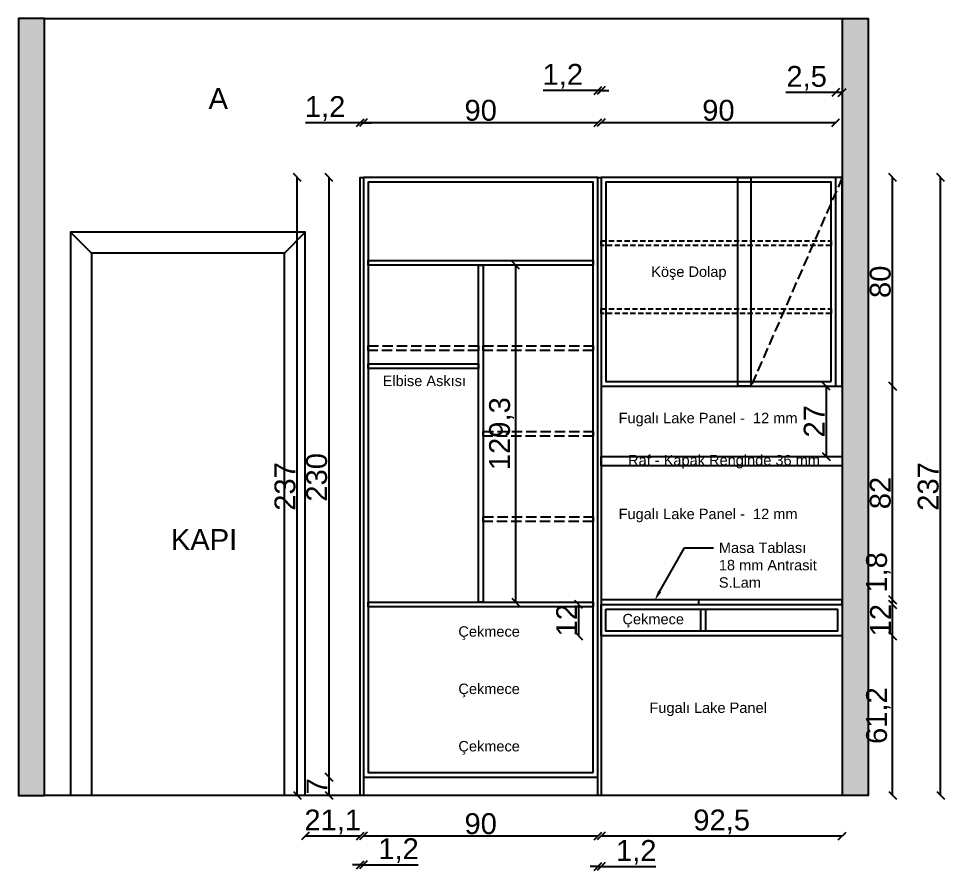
# Model space of a CAD drawing. Header units: millimetres. Extents: x 1064 to 14043, y 831 to 5538.
# Drawn here: x 1064.1 to 1419.3, y 2225.7 to 2552.5 of the extents above; entities that cross this region are included whole.
import ezdxf
from ezdxf import colors
from ezdxf.entities.mleader import LeaderData, LeaderLine
from ezdxf.math import Vec2, Vec3

# ---------------------------------------------------------------- set-up
doc = ezdxf.new("R2010")
doc.units = ezdxf.units.MM
doc.linetypes.add('JIS_02_2.0', pattern=[3, 2, -1])
doc.linetypes.add('JIS_02_4.0', pattern=[5.5, 4, -1.5])
doc.styles.get("Standard").update_dxf_attribs({"font": 'arial.ttf'})
doc.dimstyles.new('ISO-25', dxfattribs={"dimtxt": 8, "dimasz": 3, "dimexe": 1.25, "dimexo": 0.625, "dimtad": 1, "dimdec": 1, "dimtxsty": 'Standard', "dimblk": 'OBLIQUE', "dimcen": 2.5, "dimse1": 1, "dimse2": 1, "dimadec": 0, "dimazin": 0, "dimtfac": 1, "dimtdec": 1, "dimtmove": 0, "dimatfit": 3, "dimldrblk": 'OBLIQUE', "dimfxl": 1, "dimarcsym": 0})

# ---------------------------------------------------------------- blocks, each defined once
blk = doc.blocks.new('_Oblique')
at = {"color": 0, "linetype": 'ByBlock', "lineweight": -2}
blk.add_line((-0.5, -0.5), (0.5, 0.5), dxfattribs=at)
blk = doc.blocks.new('*D436')
at = {"color": 0, "lineweight": -2, "transparency": 16777216}
blk.add_line((1279.03, 2315.7), (1279.03, 2327.7), dxfattribs=at)
at = {"layer": 'Defpoints', "color": 0, "transparency": 16777216}
for p in [(1279.03, 2327.7), (1287.61, 2327.7), (1287.61, 2315.7)]:
    blk.add_point(p, dxfattribs=at)
at = {"color": 0, "lineweight": -2, "transparency": 16777216, "xscale": 3, "yscale": 3, "zscale": 3}
for p, rotation in [((1279.03, 2327.7), 90), ((1279.03, 2315.7), 270)]:
    blk.add_blockref('_Oblique', p, dxfattribs=dict(at, rotation=rotation))
at = {"color": 0, "transparency": 16777216, "insert": (1274.39, 2321.7), "char_height": 8, "attachment_point": 5, "rotation": 90}
blk.add_mtext('12', dxfattribs=at)
blk = doc.blocks.new('*D448')
at = {"color": 0, "lineweight": -2, "transparency": 16777216}
blk.add_line((1399.44, 2254.5), (1399.44, 2315.7), dxfattribs=at)
at = {"layer": 'Defpoints', "color": 0, "transparency": 16777216}
for p in [(1380.11, 2315.7), (1399.44, 2315.7), (1380.11, 2254.5)]:
    blk.add_point(p, dxfattribs=at)
at = {"color": 0, "lineweight": -2, "transparency": 16777216, "xscale": 3, "yscale": 3, "zscale": 3}
for p, rotation in [((1399.44, 2315.7), 90), ((1399.44, 2254.5), 270)]:
    blk.add_blockref('_Oblique', p, dxfattribs=dict(at, rotation=rotation))
at = {"color": 0, "transparency": 16777216, "insert": (1394.01, 2285.1), "char_height": 8, "attachment_point": 5, "rotation": 90}
blk.add_mtext('61,2', dxfattribs=at)
blk = doc.blocks.new('*D449')
at = {"color": 0, "lineweight": -2, "transparency": 16777216}
blk.add_line((1399.44, 2315.7), (1399.44, 2327.7), dxfattribs=at)
at = {"layer": 'Defpoints', "color": 0, "transparency": 16777216}
for p in [(1380.11, 2327.7), (1399.44, 2327.7), (1380.11, 2315.7)]:
    blk.add_point(p, dxfattribs=at)
at = {"color": 0, "lineweight": -2, "transparency": 16777216, "xscale": 3, "yscale": 3, "zscale": 3}
for p, rotation in [((1399.44, 2327.7), 90), ((1399.44, 2315.7), 270)]:
    blk.add_blockref('_Oblique', p, dxfattribs=dict(at, rotation=rotation))
at = {"color": 0, "transparency": 16777216, "insert": (1394.8, 2321.7), "char_height": 8, "attachment_point": 5, "rotation": 90}
blk.add_mtext('12', dxfattribs=at)
blk = doc.blocks.new('*D450')
at = {"color": 0, "lineweight": -2, "transparency": 16777216}
for p, q in [((1399.44, 2329.5), (1399.44, 2347.58)), ((1399.44, 2327.7), (1399.44, 2329.5))]:
    blk.add_line(p, q, dxfattribs=at)
at = {"layer": 'Defpoints', "color": 0, "transparency": 16777216}
for p in [(1380.11, 2329.5), (1380.11, 2327.7), (1399.44, 2329.5)]:
    blk.add_point(p, dxfattribs=at)
at = {"color": 0, "lineweight": -2, "transparency": 16777216, "xscale": 3, "yscale": 3, "zscale": 3}
for p, rotation in [((1399.44, 2329.5), 90), ((1399.44, 2327.7), 270)]:
    blk.add_blockref('_Oblique', p, dxfattribs=dict(at, rotation=rotation))
at = {"color": 0, "transparency": 16777216, "insert": (1394.01, 2340.04), "char_height": 8, "attachment_point": 5, "rotation": 90}
blk.add_mtext('1,8', dxfattribs=at)
blk = doc.blocks.new('*D451')
at = {"color": 0, "lineweight": -2, "transparency": 16777216}
blk.add_line((1399.44, 2329.5), (1399.44, 2411.5), dxfattribs=at)
at = {"layer": 'Defpoints', "color": 0, "transparency": 16777216}
for p in [(1380.11, 2411.5), (1399.44, 2411.5), (1380.11, 2329.5)]:
    blk.add_point(p, dxfattribs=at)
at = {"color": 0, "lineweight": -2, "transparency": 16777216, "xscale": 3, "yscale": 3, "zscale": 3}
for p, rotation in [((1399.44, 2411.5), 90), ((1399.44, 2329.5), 270)]:
    blk.add_blockref('_Oblique', p, dxfattribs=dict(at, rotation=rotation))
at = {"color": 0, "transparency": 16777216, "insert": (1394.73, 2370.5), "char_height": 8, "attachment_point": 5, "rotation": 90}
blk.add_mtext('82', dxfattribs=at)
blk = doc.blocks.new('*D452')
at = {"color": 0, "lineweight": -2, "transparency": 16777216}
blk.add_line((1399.44, 2411.5), (1399.44, 2491.5), dxfattribs=at)
at = {"layer": 'Defpoints', "color": 0, "transparency": 16777216}
for p in [(1380.11, 2491.5), (1399.44, 2491.5), (1380.11, 2411.5)]:
    blk.add_point(p, dxfattribs=at)
at = {"color": 0, "lineweight": -2, "transparency": 16777216, "xscale": 3, "yscale": 3, "zscale": 3}
for p, rotation in [((1399.44, 2491.5), 90), ((1399.44, 2411.5), 270)]:
    blk.add_blockref('_Oblique', p, dxfattribs=dict(at, rotation=rotation))
at = {"color": 0, "transparency": 16777216, "insert": (1394.73, 2451.5), "char_height": 8, "attachment_point": 5, "rotation": 90}
blk.add_mtext('80', dxfattribs=at)
blk = doc.blocks.new('*D453')
at = {"color": 0, "lineweight": -2, "transparency": 16777216}
blk.add_line((1417.84, 2254.5), (1417.84, 2491.5), dxfattribs=at)
at = {"layer": 'Defpoints', "color": 0, "transparency": 16777216}
for p in [(1380.11, 2491.5), (1417.84, 2491.5), (1380.11, 2254.5)]:
    blk.add_point(p, dxfattribs=at)
at = {"color": 0, "lineweight": -2, "transparency": 16777216, "xscale": 3, "yscale": 3, "zscale": 3}
for p, rotation in [((1417.84, 2491.5), 90), ((1417.84, 2254.5), 270)]:
    blk.add_blockref('_Oblique', p, dxfattribs=dict(at, rotation=rotation))
at = {"color": 0, "transparency": 16777216, "insert": (1413.12, 2373), "char_height": 8, "attachment_point": 5, "rotation": 90}
blk.add_mtext('237', dxfattribs=at)
blk = doc.blocks.new('*D413')
at = {"color": 0, "lineweight": -2, "transparency": 16777216}
blk.add_line((1380.11, 2238.89), (1287.61, 2238.89), dxfattribs=at)
at = {"layer": 'Defpoints', "color": 0, "transparency": 16777216}
for p in [(1287.61, 2254.5), (1380.11, 2254.5), (1287.61, 2238.89)]:
    blk.add_point(p, dxfattribs=at)
at = {"color": 0, "lineweight": -2, "transparency": 16777216, "xscale": 3, "yscale": 3, "zscale": 3, "rotation": 180}
blk.add_blockref('_Oblique', (1287.61, 2238.89), dxfattribs=at)
at = {"color": 0, "lineweight": -2, "transparency": 16777216, "xscale": 3, "yscale": 3, "zscale": 3}
blk.add_blockref('_Oblique', (1380.11, 2238.89), dxfattribs=at)
at = {"color": 0, "transparency": 16777216, "insert": (1333.86, 2244.32), "char_height": 8, "attachment_point": 5}
blk.add_mtext('92,5', dxfattribs=at)
blk = doc.blocks.new('*D454')
at = {"color": 0, "lineweight": -2, "transparency": 16777216}
for p, q in [((1286.41, 2227.19), (1283.41, 2227.19)), ((1286.41, 2227.19), (1287.61, 2227.19)), ((1287.61, 2227.19), (1308.59, 2227.19))]:
    blk.add_line(p, q, dxfattribs=at)
at = {"layer": 'Defpoints', "color": 0, "transparency": 16777216}
for p in [(1286.41, 2254.5), (1287.61, 2254.5), (1286.41, 2227.19)]:
    blk.add_point(p, dxfattribs=at)
at = {"color": 0, "lineweight": -2, "transparency": 16777216, "xscale": 3, "yscale": 3, "zscale": 3}
blk.add_blockref('_Oblique', (1286.41, 2227.19), dxfattribs=at)
at = {"color": 0, "lineweight": -2, "transparency": 16777216, "xscale": 3, "yscale": 3, "zscale": 3, "rotation": 180}
blk.add_blockref('_Oblique', (1287.61, 2227.19), dxfattribs=at)
at = {"color": 0, "transparency": 16777216, "insert": (1301.1, 2232.62), "char_height": 8, "attachment_point": 5}
blk.add_mtext('1,2', dxfattribs=at)
blk = doc.blocks.new('*D455')
at = {"color": 0, "lineweight": -2, "transparency": 16777216}
blk.add_line((1286.41, 2238.89), (1196.41, 2238.89), dxfattribs=at)
at = {"layer": 'Defpoints', "color": 0, "transparency": 16777216}
for p in [(1196.41, 2254.5), (1286.41, 2254.5), (1196.41, 2238.89)]:
    blk.add_point(p, dxfattribs=at)
at = {"color": 0, "lineweight": -2, "transparency": 16777216, "xscale": 3, "yscale": 3, "zscale": 3, "rotation": 180}
blk.add_blockref('_Oblique', (1196.41, 2238.89), dxfattribs=at)
at = {"color": 0, "lineweight": -2, "transparency": 16777216, "xscale": 3, "yscale": 3, "zscale": 3}
blk.add_blockref('_Oblique', (1286.41, 2238.89), dxfattribs=at)
at = {"color": 0, "transparency": 16777216, "insert": (1241.41, 2243.59), "char_height": 8, "attachment_point": 5}
blk.add_mtext('90', dxfattribs=at)
blk = doc.blocks.new('*D456')
at = {"color": 0, "lineweight": -2, "transparency": 16777216}
for p, q in [((1195.21, 2227.85), (1192.21, 2227.85)), ((1195.21, 2227.85), (1196.41, 2227.85)), ((1196.41, 2227.85), (1217.39, 2227.85))]:
    blk.add_line(p, q, dxfattribs=at)
at = {"layer": 'Defpoints', "color": 0, "transparency": 16777216}
for p in [(1195.21, 2254.5), (1196.41, 2254.5), (1195.21, 2227.85)]:
    blk.add_point(p, dxfattribs=at)
at = {"color": 0, "lineweight": -2, "transparency": 16777216, "xscale": 3, "yscale": 3, "zscale": 3}
blk.add_blockref('_Oblique', (1195.21, 2227.85), dxfattribs=at)
at = {"color": 0, "lineweight": -2, "transparency": 16777216, "xscale": 3, "yscale": 3, "zscale": 3, "rotation": 180}
blk.add_blockref('_Oblique', (1196.41, 2227.85), dxfattribs=at)
at = {"color": 0, "transparency": 16777216, "insert": (1209.9, 2233.29), "char_height": 8, "attachment_point": 5}
blk.add_mtext('1,2', dxfattribs=at)
blk = doc.blocks.new('*D457')
at = {"color": 0, "lineweight": -2, "transparency": 16777216}
blk.add_line((1195.21, 2238.89), (1174.11, 2238.89), dxfattribs=at)
at = {"layer": 'Defpoints', "color": 0, "transparency": 16777216}
for p in [(1174.11, 2254.5), (1195.21, 2254.5), (1174.11, 2238.89)]:
    blk.add_point(p, dxfattribs=at)
at = {"color": 0, "lineweight": -2, "transparency": 16777216, "xscale": 3, "yscale": 3, "zscale": 3, "rotation": 180}
blk.add_blockref('_Oblique', (1174.11, 2238.89), dxfattribs=at)
at = {"color": 0, "lineweight": -2, "transparency": 16777216, "xscale": 3, "yscale": 3, "zscale": 3}
blk.add_blockref('_Oblique', (1195.21, 2238.89), dxfattribs=at)
at = {"color": 0, "transparency": 16777216, "insert": (1184.66, 2244.32), "char_height": 8, "attachment_point": 5}
blk.add_mtext('21,1', dxfattribs=at)
blk = doc.blocks.new('*D458')
at = {"color": 0, "lineweight": -2, "transparency": 16777216}
blk.add_line((1183.23, 2254.5), (1183.23, 2261.5), dxfattribs=at)
at = {"layer": 'Defpoints', "color": 0, "transparency": 16777216}
for p in [(1183.23, 2261.5), (1196.41, 2261.5), (1195.21, 2254.5)]:
    blk.add_point(p, dxfattribs=at)
at = {"color": 0, "lineweight": -2, "transparency": 16777216, "xscale": 3, "yscale": 3, "zscale": 3}
for p, rotation in [((1183.23, 2261.5), 90), ((1183.23, 2254.5), 270)]:
    blk.add_blockref('_Oblique', p, dxfattribs=dict(at, rotation=rotation))
at = {"color": 0, "transparency": 16777216, "insert": (1178.6, 2258), "char_height": 8, "attachment_point": 5, "rotation": 90}
blk.add_mtext('7', dxfattribs=at)
blk = doc.blocks.new('*D459')
at = {"color": 0, "lineweight": -2, "transparency": 16777216}
blk.add_line((1183.23, 2261.5), (1183.23, 2491.5), dxfattribs=at)
at = {"layer": 'Defpoints', "color": 0, "transparency": 16777216}
for p in [(1183.23, 2491.5), (1196.41, 2491.5), (1196.41, 2261.5)]:
    blk.add_point(p, dxfattribs=at)
at = {"color": 0, "lineweight": -2, "transparency": 16777216, "xscale": 3, "yscale": 3, "zscale": 3}
for p, rotation in [((1183.23, 2491.5), 90), ((1183.23, 2261.5), 270)]:
    blk.add_blockref('_Oblique', p, dxfattribs=dict(at, rotation=rotation))
at = {"color": 0, "transparency": 16777216, "insert": (1178.51, 2376.5), "char_height": 8, "attachment_point": 5, "rotation": 90}
blk.add_mtext('230', dxfattribs=at)
blk = doc.blocks.new('*D460')
at = {"color": 0, "lineweight": -2, "transparency": 16777216}
blk.add_line((1171.07, 2254.5), (1171.07, 2491.5), dxfattribs=at)
at = {"layer": 'Defpoints', "color": 0, "transparency": 16777216}
for p in [(1171.07, 2491.5), (1195.81, 2491.5), (1195.81, 2254.5)]:
    blk.add_point(p, dxfattribs=at)
at = {"color": 0, "lineweight": -2, "transparency": 16777216, "xscale": 3, "yscale": 3, "zscale": 3}
for p, rotation in [((1171.07, 2491.5), 90), ((1171.07, 2254.5), 270)]:
    blk.add_blockref('_Oblique', p, dxfattribs=dict(at, rotation=rotation))
at = {"color": 0, "transparency": 16777216, "insert": (1166.36, 2373), "char_height": 8, "attachment_point": 5, "rotation": 90}
blk.add_mtext('237', dxfattribs=at)
blk = doc.blocks.new('*D461')
at = {"color": 0, "lineweight": -2, "transparency": 16777216}
for p, q in [((1377.61, 2524.12), (1358.45, 2524.12)), ((1380.11, 2524.12), (1377.61, 2524.12))]:
    blk.add_line(p, q, dxfattribs=at)
at = {"layer": 'Defpoints', "color": 0, "transparency": 16777216}
for p in [(1377.61, 2524.12), (1377.61, 2491.5), (1380.11, 2491.5)]:
    blk.add_point(p, dxfattribs=at)
at = {"color": 0, "lineweight": -2, "transparency": 16777216, "xscale": 3, "yscale": 3, "zscale": 3, "rotation": 180}
blk.add_blockref('_Oblique', (1377.61, 2524.12), dxfattribs=at)
at = {"color": 0, "lineweight": -2, "transparency": 16777216, "xscale": 3, "yscale": 3, "zscale": 3}
blk.add_blockref('_Oblique', (1380.11, 2524.12), dxfattribs=at)
at = {"color": 0, "transparency": 16777216, "insert": (1366.46, 2529.56), "char_height": 8, "attachment_point": 5}
blk.add_mtext('2,5', dxfattribs=at)
blk = doc.blocks.new('*D462')
at = {"color": 0, "lineweight": -2, "transparency": 16777216}
blk.add_line((1377.61, 2512.53), (1287.61, 2512.53), dxfattribs=at)
at = {"layer": 'Defpoints', "color": 0, "transparency": 16777216}
for p in [(1287.61, 2512.53), (1287.61, 2491.5), (1377.61, 2491.5)]:
    blk.add_point(p, dxfattribs=at)
at = {"color": 0, "lineweight": -2, "transparency": 16777216, "xscale": 3, "yscale": 3, "zscale": 3, "rotation": 180}
blk.add_blockref('_Oblique', (1287.61, 2512.53), dxfattribs=at)
at = {"color": 0, "lineweight": -2, "transparency": 16777216, "xscale": 3, "yscale": 3, "zscale": 3}
blk.add_blockref('_Oblique', (1377.61, 2512.53), dxfattribs=at)
at = {"color": 0, "transparency": 16777216, "insert": (1332.61, 2517.24), "char_height": 8, "attachment_point": 5}
blk.add_mtext('90', dxfattribs=at)
blk = doc.blocks.new('*D463')
at = {"color": 0, "lineweight": -2, "transparency": 16777216}
for p, q in [((1286.41, 2524.9), (1265.43, 2524.9)), ((1287.61, 2524.9), (1286.41, 2524.9)), ((1287.61, 2524.9), (1290.61, 2524.9))]:
    blk.add_line(p, q, dxfattribs=at)
at = {"layer": 'Defpoints', "color": 0, "transparency": 16777216}
for p in [(1286.41, 2524.9), (1286.41, 2491.5), (1287.61, 2491.5)]:
    blk.add_point(p, dxfattribs=at)
at = {"color": 0, "lineweight": -2, "transparency": 16777216, "xscale": 3, "yscale": 3, "zscale": 3}
blk.add_blockref('_Oblique', (1286.41, 2524.9), dxfattribs=at)
at = {"color": 0, "lineweight": -2, "transparency": 16777216, "xscale": 3, "yscale": 3, "zscale": 3, "rotation": 180}
blk.add_blockref('_Oblique', (1287.61, 2524.9), dxfattribs=at)
at = {"color": 0, "transparency": 16777216, "insert": (1272.92, 2530.34), "char_height": 8, "attachment_point": 5}
blk.add_mtext('1,2', dxfattribs=at)
blk = doc.blocks.new('*D464')
at = {"color": 0, "lineweight": -2, "transparency": 16777216}
blk.add_line((1286.41, 2512.53), (1196.41, 2512.53), dxfattribs=at)
at = {"layer": 'Defpoints', "color": 0, "transparency": 16777216}
for p in [(1196.41, 2512.53), (1196.41, 2491.5), (1286.41, 2491.5)]:
    blk.add_point(p, dxfattribs=at)
at = {"color": 0, "lineweight": -2, "transparency": 16777216, "xscale": 3, "yscale": 3, "zscale": 3, "rotation": 180}
blk.add_blockref('_Oblique', (1196.41, 2512.53), dxfattribs=at)
at = {"color": 0, "lineweight": -2, "transparency": 16777216, "xscale": 3, "yscale": 3, "zscale": 3}
blk.add_blockref('_Oblique', (1286.41, 2512.53), dxfattribs=at)
at = {"color": 0, "transparency": 16777216, "insert": (1241.41, 2517.24), "char_height": 8, "attachment_point": 5}
blk.add_mtext('90', dxfattribs=at)
blk = doc.blocks.new('*D465')
at = {"color": 0, "lineweight": -2, "transparency": 16777216}
for p, q in [((1195.21, 2512.53), (1174.23, 2512.53)), ((1196.41, 2512.53), (1195.21, 2512.53)), ((1196.41, 2512.53), (1199.41, 2512.53))]:
    blk.add_line(p, q, dxfattribs=at)
at = {"layer": 'Defpoints', "color": 0, "transparency": 16777216}
for p in [(1195.21, 2512.53), (1195.21, 2491.5), (1196.41, 2491.5)]:
    blk.add_point(p, dxfattribs=at)
at = {"color": 0, "lineweight": -2, "transparency": 16777216, "xscale": 3, "yscale": 3, "zscale": 3}
blk.add_blockref('_Oblique', (1195.21, 2512.53), dxfattribs=at)
at = {"color": 0, "lineweight": -2, "transparency": 16777216, "xscale": 3, "yscale": 3, "zscale": 3, "rotation": 180}
blk.add_blockref('_Oblique', (1196.41, 2512.53), dxfattribs=at)
at = {"color": 0, "transparency": 16777216, "insert": (1181.72, 2517.97), "char_height": 8, "attachment_point": 5}
blk.add_mtext('1,2', dxfattribs=at)
blk = doc.blocks.new('*D503')
at = {"color": 0, "lineweight": -2, "transparency": 16777216}
blk.add_line((1373.97, 2411.5), (1373.97, 2384.5), dxfattribs=at)
at = {"layer": 'Defpoints', "color": 0, "transparency": 16777216}
for p in [(1377.61, 2411.5), (1373.97, 2384.5), (1377.61, 2384.5)]:
    blk.add_point(p, dxfattribs=at)
at = {"color": 0, "lineweight": -2, "transparency": 16777216, "xscale": 3, "yscale": 3, "zscale": 3}
for p, rotation in [((1373.97, 2411.5), 90), ((1373.97, 2384.5), 270)]:
    blk.add_blockref('_Oblique', p, dxfattribs=dict(at, rotation=rotation))
at = {"color": 0, "transparency": 16777216, "insert": (1369.33, 2398), "char_height": 8, "attachment_point": 5, "rotation": 90}
blk.add_mtext('27', dxfattribs=at)
blk = doc.blocks.new('*D509')
at = {"color": 0, "lineweight": -2, "transparency": 16777216}
blk.add_line((1254.83, 2457.9), (1254.83, 2328.6), dxfattribs=at)
at = {"layer": 'Defpoints', "color": 0, "transparency": 16777216}
for p in [(1242.31, 2457.9), (1242.31, 2328.6), (1254.83, 2328.6)]:
    blk.add_point(p, dxfattribs=at)
at = {"color": 0, "lineweight": -2, "transparency": 16777216, "xscale": 3, "yscale": 3, "zscale": 3}
for p, rotation in [((1254.83, 2457.9), 90), ((1254.83, 2328.6), 270)]:
    blk.add_blockref('_Oblique', p, dxfattribs=dict(at, rotation=rotation))
at = {"color": 0, "transparency": 16777216, "insert": (1249.39, 2393.25), "char_height": 8, "attachment_point": 5, "rotation": 90}
blk.add_mtext('129,3', dxfattribs=at)

msp = doc.modelspace()

# ---------------------------------------------------------------- hatches: boundary and pattern name
h = msp.add_hatch()
h.set_pattern_fill('ANSI36', color=256, angle=270)
h.set_pattern_definition([(315, (859.4507, 2734.0153), (6.173926, -1.683798), [7.9375, -1.5875, 0, -1.5875])])
h.paths.add_polyline_path([(1380.11025, 2254.49706), (1390.11025, 2254.49706), (1390.11025, 2552.49706), (1380.11025, 2552.49706)])
h.paths.add_polyline_path([(1074.11025, 2552.49706), (1064.11025, 2552.49706), (1064.11025, 2254.49706), (1074.11025, 2254.49706)])

# ---------------------------------------------------------------- linework, layer by layer
at = {"color": 252, "linetype": 'JIS_02_4.0'}
msp.add_line((1380.11025, 2491.49706), (1345.11025, 2411.49706), dxfattribs=at)
at = {"color": 252}
for p, q in [((1174.11025, 2470.49706), (1084.11025, 2470.49706)), ((1092.11025, 2462.49706), (1084.11025, 2470.49706)), ((1166.11025, 2462.49706), (1174.11025, 2470.49706))]:
    msp.add_line(p, q, dxfattribs=at)
for p, q in [((1084.11025, 2470.49706), (1084.11025, 2254.49706)), ((1174.11025, 2254.49706), (1174.11025, 2470.49706))]:
    msp.add_line(p, q)
at = {"color": 5}
msp.add_line((1325.11025, 2327.69706), (1325.11025, 2329.49706), dxfattribs=at)
for points in [[(1074.11025, 2552.49706), (1064.11025, 2552.49706), (1064.11025, 2254.49706), (1074.11025, 2254.49706)], [(1380.11025, 2552.49706), (1390.11025, 2552.49706), (1390.11025, 2254.49706), (1380.11025, 2254.49706)]]:
    msp.add_lwpolyline(points)
for points in [[(1074.11025, 2254.49706), (1074.11025, 2552.49706), (1380.11025, 2552.49706), (1380.11025, 2254.49706)], [(1286.41025, 2261.49706), (1286.41025, 2491.49706), (1196.41025, 2491.49706), (1196.41025, 2261.49706)], [(1377.61025, 2411.49706), (1377.61025, 2491.49706), (1287.61025, 2491.49706), (1287.61025, 2411.49706)], [(1345.11025, 2491.49706), (1345.11025, 2411.49706), (1340.11025, 2411.49706), (1340.11025, 2491.49706)], [(1380.11025, 2411.49706), (1380.11025, 2491.49706), (1345.11025, 2491.49706), (1345.11025, 2411.49706)], [(1284.61025, 2263.29706), (1284.61025, 2489.69706), (1198.21025, 2489.69706), (1198.21025, 2263.29706)], [(1375.81025, 2413.29706), (1375.81025, 2489.69706), (1289.41025, 2489.69706), (1289.41025, 2413.29706)], [(1287.61025, 2384.49706), (1380.11025, 2384.49706), (1380.11025, 2380.89706), (1287.61025, 2380.89706)], [(1287.61025, 2327.69706), (1380.11025, 2327.69706), (1380.11025, 2315.69706), (1287.61025, 2315.69706)], [(1289.41025, 2325.89706), (1378.31025, 2325.89706), (1378.31025, 2317.49706), (1289.41025, 2317.49706)]]:
    msp.add_lwpolyline(points, close=True)
at = {"color": 6}
for points in [[(1196.41025, 2491.49706), (1196.41025, 2254.49706), (1195.21025, 2254.49706), (1195.21025, 2491.49706)], [(1287.61025, 2491.49706), (1287.61025, 2254.49706), (1286.41025, 2254.49706), (1286.41025, 2491.49706)]]:
    msp.add_lwpolyline(points, close=True, dxfattribs=at)
at = {"color": 252}
for points in [[(1174.11025, 2254.49706), (1174.11025, 2470.49706), (1084.11025, 2470.49706), (1084.11025, 2254.49706)], [(1166.11025, 2254.49706), (1166.11025, 2462.49706), (1092.11025, 2462.49706), (1092.11025, 2254.49706)]]:
    msp.add_lwpolyline(points, dxfattribs=at)
at = {"color": 252, "linetype": 'JIS_02_2.0'}
for points in [[(1375.81025, 2465.43706), (1287.61025, 2465.43706), (1287.61025, 2467.23706), (1375.81025, 2467.23706)], [(1375.81025, 2439.37706), (1287.61025, 2439.37706), (1287.61025, 2441.17706), (1375.81025, 2441.17706)]]:
    msp.add_lwpolyline(points, close=True, dxfattribs=at)
at = {"color": 1}
for points in [[(1284.61025, 2459.69706), (1284.61025, 2457.89706), (1198.21025, 2457.89706), (1198.21025, 2459.69706)], [(1242.31025, 2328.59706), (1240.51025, 2328.59706), (1240.51025, 2457.89706), (1242.31025, 2457.89706)], [(1284.61025, 2328.59706), (1284.61025, 2326.79706), (1198.21025, 2326.79706), (1198.21025, 2328.59706)], [(1327.61025, 2325.89706), (1327.61025, 2317.49706), (1325.81025, 2317.49706), (1325.81025, 2325.89706)]]:
    msp.add_lwpolyline(points, close=True, dxfattribs=at)
at = {"color": 252, "linetype": 'JIS_02_4.0'}
for points in [[(1240.51025, 2426.89706), (1240.51025, 2425.09706), (1198.21025, 2425.09706), (1198.21025, 2426.89706)], [(1284.61025, 2426.89706), (1284.61025, 2425.09706), (1242.31025, 2425.09706), (1242.31025, 2426.89706)], [(1284.61025, 2394.09706), (1284.61025, 2392.29706), (1242.31025, 2392.29706), (1242.31025, 2394.09706)], [(1284.61025, 2361.29706), (1284.61025, 2359.49706), (1242.31025, 2359.49706), (1242.31025, 2361.29706)]]:
    msp.add_lwpolyline(points, close=True, dxfattribs=at)
at = {"color": 5}
for points in [[(1240.51025, 2420.09706), (1240.51025, 2418.29706), (1198.21025, 2418.29706), (1198.21025, 2420.09706)], [(1287.61025, 2327.69706), (1380.11025, 2327.69706), (1380.11025, 2329.49706), (1287.61025, 2329.49706)]]:
    msp.add_lwpolyline(points, close=True, dxfattribs=at)

# ---------------------------------------------------------------- texts
at = {"color": 1, "char_height": 8, "width": 7.0048524, "attachment_point": 1}
for s, insert in [('A', (1137.0053, 2525.81527)), ('KAPI', (1122.54953, 2356.6415))]:
    msp.add_mtext(s, dxfattribs=dict(at, insert=insert))
at = {"color": 6, "char_height": 4, "attachment_point": 1}
for s, insert, width in [('Köşe Dolap', (1306.84456, 2457.38695), 54.3282125), ('Elbise Askısı', (1203.8042, 2415.49857), 54.3282125), ('Fugalı Lake Panel -  12 mm', (1294.32483, 2401.25792), 70.8301801), ('Fugalı Lake Panel -  12 mm', (1294.32483, 2364.47316), 70.8301801), ('Çekmece', (1295.80375, 2324.12824), 54.3282125), ('Çekmece', (1232.8448, 2319.3688), 54.3282125), ('Çekmece', (1232.8448, 2297.3688), 54.3282125), ('Fugalı Lake Panel', (1306.15619, 2290.11309), 54.3282125), ('Çekmece', (1232.8448, 2275.3688), 54.3282125)]:
    msp.add_mtext(s, dxfattribs=dict(at, insert=insert, width=width))
at = {"color": 252, "insert": (1297.95491, 2385.08575), "char_height": 4, "width": 77.4073387, "attachment_point": 1}
msp.add_mtext('Raf - Kapak Renginde 36 mm', dxfattribs=at)

# ---------------------------------------------------------------- dimensions: what is measured, and where the dimension line sits
for base, p1, p2, picture, middle in [((1286.41025, 2524.90346), (1287.61025, 2491.49706), (1286.41025, 2491.49706), '*D463', (1272.92031, 2524.90346)), ((1377.61025, 2524.12367), (1380.11025, 2491.49706), (1377.61025, 2491.49706), '*D461', (1366.45625, 2524.12367)), ((1195.21025, 2227.85255), (1196.41025, 2254.49706), (1195.21025, 2254.49706), '*D456', (1209.90019, 2227.85255)), ((1286.41025, 2227.19225), (1287.61025, 2254.49706), (1286.41025, 2254.49706), '*D454', (1301.10019, 2227.19225))]:
    dim = msp.add_linear_dim(base=base, p1=p1, p2=p2, dimstyle='ISO-25')
    dim.commit()
    dim.dimension.update_dxf_attribs({"geometry": picture, "text_midpoint": middle, "dimtype": 160})
for base, p1, p2, picture, middle in [((1195.21025, 2512.53432), (1196.41025, 2491.49706), (1195.21025, 2491.49706), '*D465', (1181.72031, 2517.96696)), ((1196.41025, 2512.53432), (1286.41025, 2491.49706), (1196.41025, 2491.49706), '*D464', (1241.41025, 2517.2439)), ((1287.61025, 2512.53432), (1377.61025, 2491.49706), (1287.61025, 2491.49706), '*D462', (1332.61025, 2517.2439)), ((1174.11025, 2238.88521), (1195.21025, 2254.49706), (1174.11025, 2254.49706), '*D457', (1184.66025, 2244.31785)), ((1196.41025, 2238.88521), (1286.41025, 2254.49706), (1196.41025, 2254.49706), '*D455', (1241.41025, 2243.59479)), ((1287.61025, 2238.88521), (1380.11025, 2254.49706), (1287.61025, 2254.49706), '*D413', (1333.86025, 2244.31785))]:
    dim = msp.add_linear_dim(base=base, p1=p1, p2=p2, dimstyle='ISO-25')
    dim.commit()
    dim.dimension.update_dxf_attribs({"geometry": picture, "text_midpoint": middle})
for base, p1, p2, angle, picture, middle in [((1171.07287, 2491.49706), (1195.81025, 2254.49706), (1195.81025, 2491.49706), 270, '*D460', (1166.36056, 2372.99706)), ((1183.2269, 2491.49706), (1196.41025, 2261.49706), (1196.41025, 2491.49706), 270, '*D459', (1178.51459, 2376.49706)), ((1399.4431, 2491.49706), (1380.11025, 2411.49706), (1380.11025, 2491.49706), 270, '*D452', (1394.73352, 2451.49706)), ((1417.83549, 2491.49706), (1380.11025, 2254.49706), (1380.11025, 2491.49706), 270, '*D453', (1413.12317, 2372.99706)), ((1254.82618, 2328.59706), (1242.31025, 2457.89706), (1242.31025, 2328.59706), 90, '*D509', (1249.39354, 2393.24706)), ((1399.4431, 2411.49706), (1380.11025, 2329.49706), (1380.11025, 2411.49706), 270, '*D451', (1394.73352, 2370.49706)), ((1399.4431, 2329.49706), (1380.11025, 2327.69706), (1380.11025, 2329.49706), 270, '*D450', (1394.01046, 2340.03611)), ((1399.4431, 2327.69706), (1380.11025, 2315.69706), (1380.11025, 2327.69706), 270, '*D449', (1394.80173, 2321.69706)), ((1399.4431, 2315.69706), (1380.11025, 2254.49706), (1380.11025, 2315.69706), 270, '*D448', (1394.01046, 2285.09706)), ((1183.2269, 2261.49706), (1195.21025, 2254.49706), (1196.41025, 2261.49706), 270, '*D458', (1178.6019, 2257.99706))]:
    dim = msp.add_linear_dim(base=base, p1=p1, p2=p2, angle=angle, dimstyle='ISO-25')
    dim.commit()
    dim.dimension.update_dxf_attribs({"geometry": picture, "text_midpoint": middle})
at = {"color": 252}
dim = msp.add_linear_dim(base=(1373.97475, 2384.49706), p1=(1377.61025, 2411.49706), p2=(1377.61025, 2384.49706), angle=90, dimstyle='ISO-25', dxfattribs=at)
dim.commit()
dim.dimension.update_dxf_attribs({"geometry": '*D503', "text_midpoint": (1369.33338, 2397.99706)})
at = {"color": 3}
dim = msp.add_linear_dim(base=(1279.02775, 2327.69706), p1=(1287.61025, 2315.69706), p2=(1287.61025, 2327.69706), angle=270, dimstyle='ISO-25', dxfattribs=at)
dim.commit()
dim.dimension.update_dxf_attribs({"geometry": '*D436', "text_midpoint": (1279.02775, 2321.69706), "dimtype": 160})

# ---------------------------------------------------------------- leaders
at = {"color": 5}
ml = msp.add_multileader_mtext('Standard', dxfattribs=at)
ml.set_content('Masa Tablası \\P18 mm Antrasit S.Lam', color=5)
ml.set_leader_properties()
ml.build(insert=Vec2(0, 0))
ml.multileader.update_dxf_attribs({"dogleg_length": 0.36})
ctx = ml.context
ctx.base_point, ctx.plane_origin = Vec3(1330.77758, 2349.46605), Vec3(691.13581, 1683.6415)
notes = []
notes.append((ctx, [(0, (1, 1, 0), (1319.57022, 2349.46605), (1, 0), 11.20736, [(0, [(1308.154, 2329.30103)], 0, [])])]))
ctx.mtext.insert, ctx.mtext.width = Vec3(1332.77758, 2351.50005), 50.5985799
for ctx, leaders in notes:
    for number, flags, end, landing, length, lines in leaders:
        leader = LeaderData()
        leader.index, (leader.has_last_leader_line, leader.has_dogleg_vector, leader.attachment_direction) = number, flags
        leader.last_leader_point, leader.dogleg_vector, leader.dogleg_length = Vec3(end), Vec3(landing), length
        for number, points, colour, breaks in lines:
            line = LeaderLine()
            line.index, line.vertices, line.color, line.breaks = number, Vec3.list(points), colors.encode_raw_color(colour), breaks
            leader.lines.append(line)
        ctx.leaders.append(leader)

doc.saveas('drawing.dxf')
